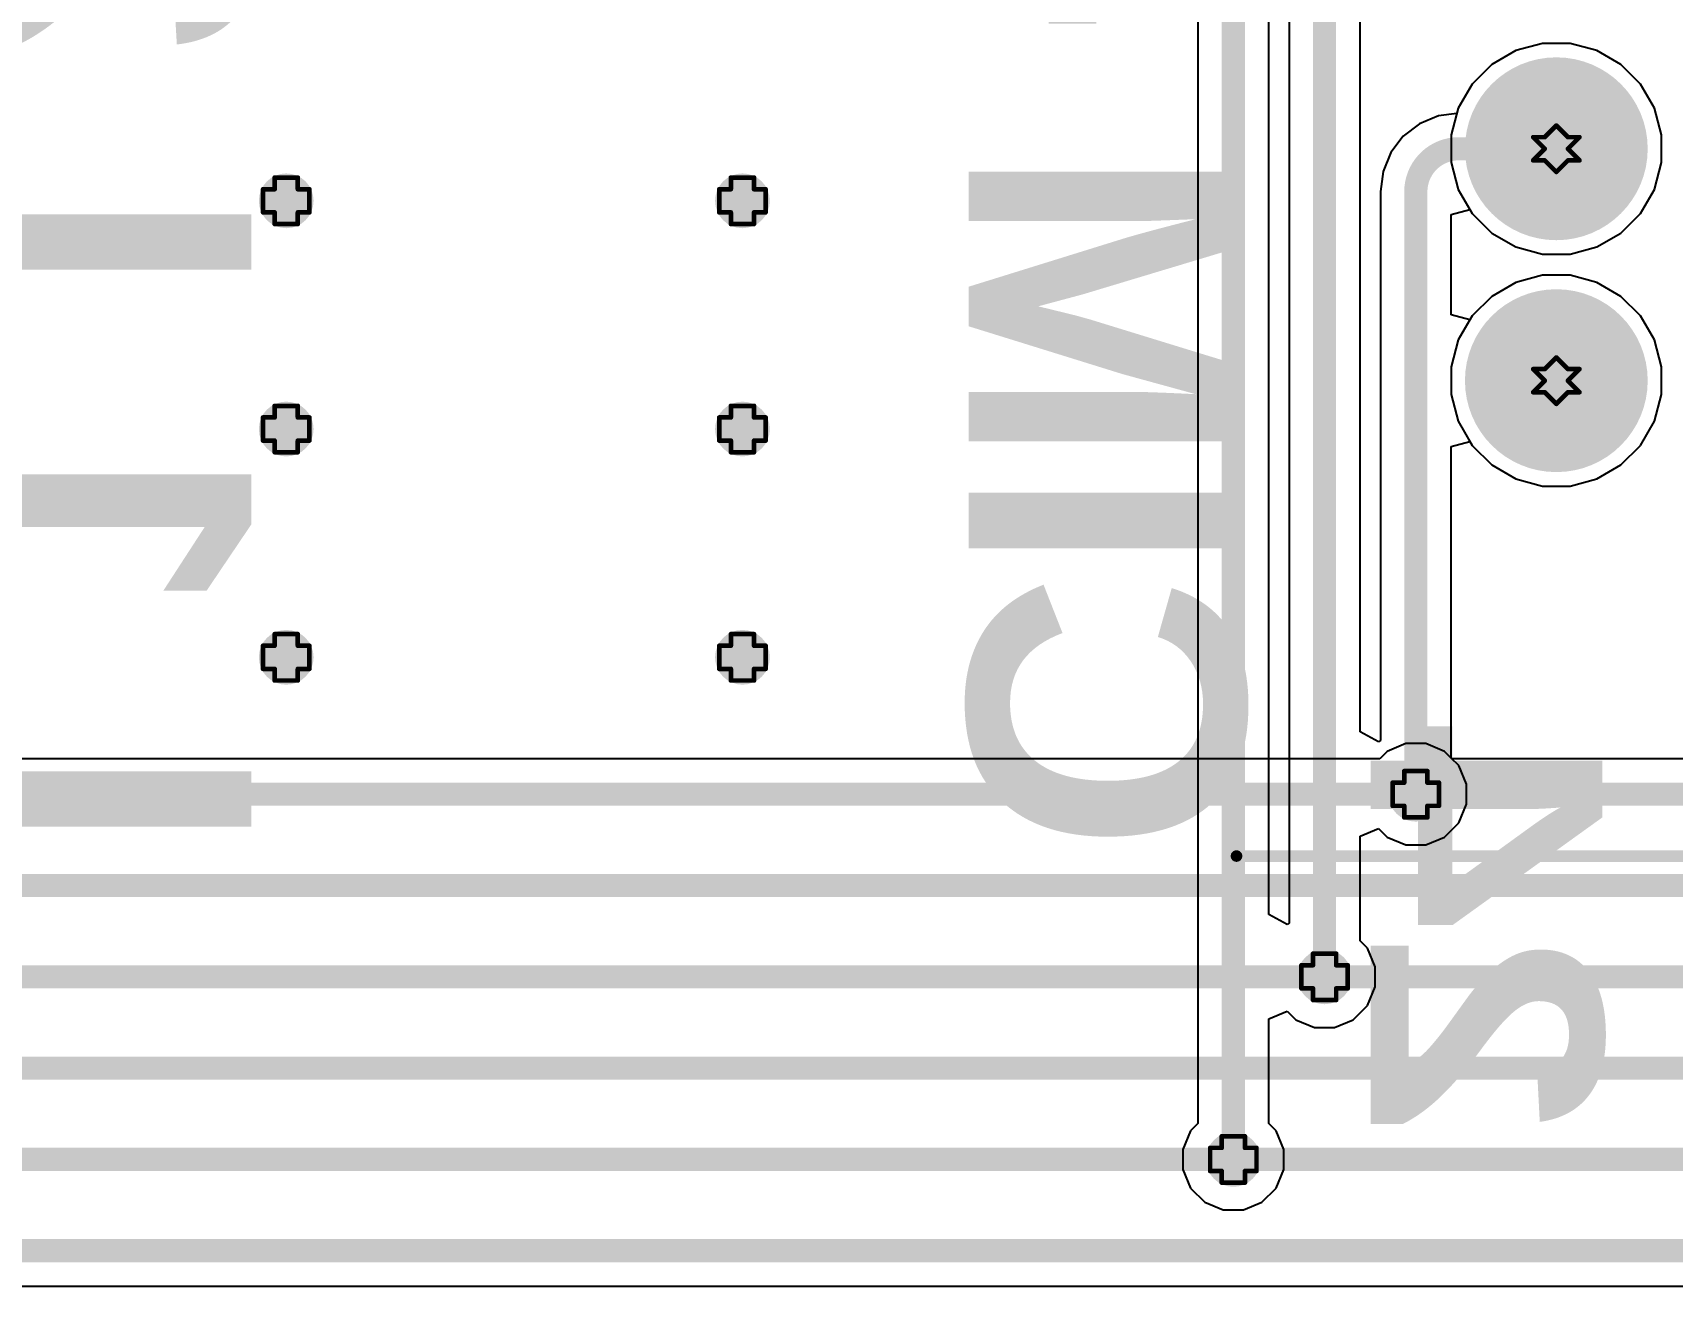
# Model space of a CAD drawing. Header units: inches. Extents: x -0.1 to 10.2, y 0 to 6.5.
# Drawn here: x 0.717 to 1.425, y 1.225 to 1.765 of the extents above; entities that cross this region are included whole.
import ezdxf

# ---------------------------------------------------------------- set-up
doc = ezdxf.new("R2010")
doc.units = ezdxf.units.IN
doc.header["$MEASUREMENT"] = 0
for name, color, linetype in [('Bottom Layer', 5, 'Continuous'), ('Bottom Overlay', 54, 'Continuous'), ('Bottom Solder', 6, 'Continuous'), ('Drill Drawing', 1, 'Continuous'), ('Multi-Layer', 9, 'Continuous'), ('Pad Holes', 156, 'Continuous'), ('Top Layer', 1, 'Continuous'), ('Top Solder', 216, 'Continuous'), ('Via Holes', 16, 'Continuous')]:
    doc.layers.add(name, color=color, linetype=linetype)
doc.styles.add('Arial Black_Bold', font='', dxfattribs={"height": 0.2})
doc.styles.add('Arial_Bold', font='', dxfattribs={"height": 0.2})
doc.styles.get('Arial Black_Bold').set_extended_font_data('Arial Black', bold=True)
doc.styles.get('Arial_Bold').set_extended_font_data('Arial', bold=True)

# ---------------------------------------------------------------- blocks, each defined once
blk = doc.blocks.new('X9555WV_2_12_6TV01_B_56')
at = {"layer": 'Bottom Layer'}
h = blk.add_hatch(color=5, dxfattribs=at)
edge = h.paths.add_edge_path()
edge.add_arc((0.45, -0.05), 0.03543, 0, 360)
h = blk.add_hatch(color=5, dxfattribs=at)
edge = h.paths.add_edge_path()
edge.add_arc((0.55, -0.05), 0.03543, 0, 360)
at = {"layer": 'Bottom Solder'}
h = blk.add_hatch(color=6, dxfattribs=at)
edge = h.paths.add_edge_path()
edge.add_arc((0.45, -0.05), 0.03943, 0, 360)
h = blk.add_hatch(color=6, dxfattribs=at)
edge = h.paths.add_edge_path()
edge.add_arc((0.55, -0.05), 0.03943, 0, 360)
at = {"layer": 'Multi-Layer'}
h = blk.add_hatch(color=9, dxfattribs=at)
edge = h.paths.add_edge_path()
edge.add_arc((0.45, -0.05), 0.03543, 0, 360)
h = blk.add_hatch(color=9, dxfattribs=at)
edge = h.paths.add_edge_path()
edge.add_arc((0.55, -0.05), 0.03543, 0, 360)
at = {"layer": 'Pad Holes'}
h = blk.add_hatch(color=7, dxfattribs=at)
edge = h.paths.add_edge_path()
edge.add_arc((0.45, -0.05), 0.02165, 0, 360)
h = blk.add_hatch(color=7, dxfattribs=at)
edge = h.paths.add_edge_path()
edge.add_arc((0.55, -0.05), 0.02165, 0, 360)
at = {"layer": 'Top Layer'}
h = blk.add_hatch(color=1, dxfattribs=at)
edge = h.paths.add_edge_path()
edge.add_arc((0.45, -0.05), 0.03543, 0, 360)
h = blk.add_hatch(color=1, dxfattribs=at)
edge = h.paths.add_edge_path()
edge.add_arc((0.55, -0.05), 0.03543, 0, 360)
at = {"layer": 'Top Solder'}
h = blk.add_hatch(color=216, dxfattribs=at)
edge = h.paths.add_edge_path()
edge.add_arc((0.45, -0.05), 0.03943, 0, 360)
h = blk.add_hatch(color=216, dxfattribs=at)
edge = h.paths.add_edge_path()
edge.add_arc((0.55, -0.05), 0.03943, 0, 360)
at = {"layer": 'Bottom Overlay', "const_width": 0.005}
for points in [[(0.755, -0.188), (0.755, 0.17323)], [(0.755, -0.188), (-0.755, -0.188)]]:
    blk.add_lwpolyline(points, dxfattribs=at)
at = {"layer": 'Bottom Overlay', "const_width": 0.0025}
blk.add_lwpolyline([(0.75375, -0.188, 1), (0.75625, -0.188, 1)], format="xyb", close=True, dxfattribs=at)
blk.add_lwpolyline([(0.75375, -0.188, 1), (0.75625, -0.188, 1)], format="xyb", close=True, dxfattribs=at)

msp = doc.modelspace()

# ---------------------------------------------------------------- hatches: boundary and pattern name
at = {"layer": 'Bottom Layer'}
h = msp.add_hatch(color=5, dxfattribs=at)
edge = h.paths.add_edge_path()
edge.add_arc((0.82677, 1.69291), 0.01181, 0, 360)
h = msp.add_hatch(color=5, dxfattribs=at)
edge = h.paths.add_edge_path()
edge.add_arc((1.02362, 1.69291), 0.01181, 0, 360)
h = msp.add_hatch(color=5, dxfattribs=at)
edge = h.paths.add_edge_path()
edge.add_arc((0.82677, 1.59449), 0.01181, 0, 360)
h = msp.add_hatch(color=5, dxfattribs=at)
edge = h.paths.add_edge_path()
edge.add_arc((1.02362, 1.59449), 0.01181, 0, 360)
h = msp.add_hatch(color=5, dxfattribs=at)
edge = h.paths.add_edge_path()
edge.add_arc((0.82677, 1.49606), 0.01181, 0, 360)
h = msp.add_hatch(color=5, dxfattribs=at)
edge = h.paths.add_edge_path()
edge.add_arc((1.02362, 1.49606), 0.01181, 0, 360)
h = msp.add_hatch(color=5, dxfattribs=at)
edge = h.paths.add_edge_path()
edge.add_arc((1.31417, 1.43701), 0.01181, 0, 360)
h = msp.add_hatch(color=5, dxfattribs=at)
edge = h.paths.add_edge_path()
edge.add_arc((1.2748, 1.35827), 0.01181, 0, 360)
h = msp.add_hatch(color=5, dxfattribs=at)
edge = h.paths.add_edge_path()
edge.add_arc((1.23543, 1.27953), 0.01181, 0, 360)
at = {"layer": 'Top Layer'}
h = msp.add_hatch(color=1, dxfattribs=at)
edge = h.paths.add_edge_path()
edge.add_arc((0.82677, 1.69291), 0.01181, 0, 360)
h = msp.add_hatch(color=1, dxfattribs=at)
edge = h.paths.add_edge_path()
edge.add_arc((1.02362, 1.69291), 0.01181, 0, 360)
h = msp.add_hatch(color=1, dxfattribs=at)
edge = h.paths.add_edge_path()
edge.add_arc((0.82677, 1.59449), 0.01181, 0, 360)
h = msp.add_hatch(color=1, dxfattribs=at)
edge = h.paths.add_edge_path()
edge.add_arc((1.02362, 1.59449), 0.01181, 0, 360)
h = msp.add_hatch(color=1, dxfattribs=at)
edge = h.paths.add_edge_path()
edge.add_arc((0.82677, 1.49606), 0.01181, 0, 360)
h = msp.add_hatch(color=1, dxfattribs=at)
edge = h.paths.add_edge_path()
edge.add_arc((1.02362, 1.49606), 0.01181, 0, 360)
h = msp.add_hatch(color=1, dxfattribs=at)
edge = h.paths.add_edge_path()
edge.add_arc((1.31417, 1.43701), 0.01181, 0, 360)
h = msp.add_hatch(color=1, dxfattribs=at)
edge = h.paths.add_edge_path()
edge.add_arc((1.2748, 1.35827), 0.01181, 0, 360)
h = msp.add_hatch(color=1, dxfattribs=at)
edge = h.paths.add_edge_path()
edge.add_arc((1.23543, 1.27953), 0.01181, 0, 360)
at = {"layer": 'Via Holes'}
h = msp.add_hatch(color=7, dxfattribs=at)
edge = h.paths.add_edge_path()
edge.add_arc((0.82677, 1.69291), 0.00591, 0, 360)
h = msp.add_hatch(color=7, dxfattribs=at)
edge = h.paths.add_edge_path()
edge.add_arc((1.02362, 1.69291), 0.00591, 0, 360)
h = msp.add_hatch(color=7, dxfattribs=at)
edge = h.paths.add_edge_path()
edge.add_arc((0.82677, 1.59449), 0.00591, 0, 360)
h = msp.add_hatch(color=7, dxfattribs=at)
edge = h.paths.add_edge_path()
edge.add_arc((1.02362, 1.59449), 0.00591, 0, 360)
h = msp.add_hatch(color=7, dxfattribs=at)
edge = h.paths.add_edge_path()
edge.add_arc((0.82677, 1.49606), 0.00591, 0, 360)
h = msp.add_hatch(color=7, dxfattribs=at)
edge = h.paths.add_edge_path()
edge.add_arc((1.02362, 1.49606), 0.00591, 0, 360)
h = msp.add_hatch(color=7, dxfattribs=at)
edge = h.paths.add_edge_path()
edge.add_arc((1.31417, 1.43701), 0.00591, 0, 360)
h = msp.add_hatch(color=7, dxfattribs=at)
edge = h.paths.add_edge_path()
edge.add_arc((1.2748, 1.35827), 0.00591, 0, 360)
h = msp.add_hatch(color=7, dxfattribs=at)
edge = h.paths.add_edge_path()
edge.add_arc((1.23543, 1.27953), 0.00591, 0, 360)

# ---------------------------------------------------------------- linework, layer by layer
at = {"layer": 'Bottom Layer'}
for p, q in [((1.22014, 1.88583), (1.22014, 1.29508)), ((1.25073, 1.38513), (1.25073, 1.88583)), ((1.25951, 1.78346), (1.25951, 1.38137)), ((1.2901, 1.46387), (1.2901, 1.78346)), ((1.35726, 1.75769), (1.3469, 1.75171)), ((1.36882, 1.76079), (1.35726, 1.75769)), ((1.38078, 1.76079), (1.36882, 1.76079)), ((1.39234, 1.75769), (1.38078, 1.76079)), ((1.4027, 1.75171), (1.39234, 1.75769)), ((1.3469, 1.75171), (1.33844, 1.74325)), ((1.41116, 1.74325), (1.4027, 1.75171)), ((1.33844, 1.74325), (1.33246, 1.73289)), ((1.41714, 1.73289), (1.41116, 1.74325)), ((1.31578, 1.72612), (1.30878, 1.72075)), ((1.32393, 1.72949), (1.31578, 1.72612)), ((1.33183, 1.73053), (1.32393, 1.72949)), ((1.33246, 1.73289), (1.33183, 1.73053)), ((1.42023, 1.72134), (1.41714, 1.73289)), ((1.30878, 1.72075), (1.30341, 1.71375)), ((1.42023, 1.70937), (1.42023, 1.72134)), ((1.30341, 1.71375), (1.30004, 1.7056)), ((1.30004, 1.7056), (1.29889, 1.69692)), ((1.41714, 1.69782), (1.42023, 1.70937)), ((1.41116, 1.68746), (1.41714, 1.69782)), ((1.29889, 1.69692), (1.29888, 1.69685)), ((1.29888, 1.69685), (1.29888, 1.69685)), ((1.29888, 1.69685), (1.29888, 1.69685)), ((1.29888, 1.69685), (1.29888, 1.46011)), ((1.32947, 1.68701), (1.33747, 1.68915)), ((1.32947, 1.6437), (1.32947, 1.68701)), ((1.33747, 1.68915), (1.33844, 1.68746)), ((1.33844, 1.68746), (1.3469, 1.679)), ((1.4027, 1.679), (1.41116, 1.68746)), ((1.3469, 1.679), (1.35726, 1.67302)), ((1.39234, 1.67302), (1.4027, 1.679)), ((1.35726, 1.67302), (1.36882, 1.66992)), ((1.36882, 1.66992), (1.38078, 1.66992)), ((1.38078, 1.66992), (1.39234, 1.67302)), ((1.35726, 1.65769), (1.3469, 1.65171)), ((1.36882, 1.66079), (1.35726, 1.65769)), ((1.38078, 1.66079), (1.36882, 1.66079)), ((1.39234, 1.65769), (1.38078, 1.66079)), ((1.4027, 1.65171), (1.39234, 1.65769)), ((1.3469, 1.65171), (1.33844, 1.64325)), ((1.41116, 1.64325), (1.4027, 1.65171)), ((1.33747, 1.64156), (1.32947, 1.6437)), ((1.33844, 1.64325), (1.33747, 1.64156)), ((1.41714, 1.63289), (1.41116, 1.64325)), ((1.42023, 1.62134), (1.41714, 1.63289)), ((1.42023, 1.60937), (1.42023, 1.62134)), ((1.41714, 1.59782), (1.42023, 1.60937)), ((1.41116, 1.58746), (1.41714, 1.59782)), ((1.32947, 1.58701), (1.33747, 1.58915)), ((1.32947, 1.45256), (1.32947, 1.58701)), ((1.33747, 1.58915), (1.33844, 1.58746)), ((1.33844, 1.58746), (1.3469, 1.579)), ((1.4027, 1.579), (1.41116, 1.58746)), ((1.3469, 1.579), (1.35726, 1.57302)), ((1.39234, 1.57302), (1.4027, 1.579)), ((1.35726, 1.57302), (1.36882, 1.56992)), ((1.38078, 1.56992), (1.39234, 1.57302)), ((1.36882, 1.56992), (1.38078, 1.56992)), ((1.2981, 1.45959), (1.2901, 1.46387)), ((1.29888, 1.46011), (1.2981, 1.45959)), ((1.33266, 1.44936), (1.32947, 1.45256)), ((1.33598, 1.44135), (1.33266, 1.44936)), ((1.33598, 1.43267), (1.33598, 1.44135)), ((1.33266, 1.42465), (1.33598, 1.43267)), ((1.2901, 1.41892), (1.2981, 1.42224)), ((1.2981, 1.42224), (1.30182, 1.41852)), ((1.32653, 1.41852), (1.33266, 1.42465)), ((1.2901, 1.37382), (1.2901, 1.41892)), ((1.30182, 1.41852), (1.30983, 1.4152)), ((1.30983, 1.4152), (1.31851, 1.4152)), ((1.31851, 1.4152), (1.32653, 1.41852)), ((1.25873, 1.38085), (1.25073, 1.38513)), ((1.25951, 1.38137), (1.25873, 1.38085)), ((1.29329, 1.37062), (1.2901, 1.37382)), ((1.29661, 1.36261), (1.29329, 1.37062)), ((1.29661, 1.35393), (1.29661, 1.36261)), ((1.29329, 1.34591), (1.29661, 1.35393)), ((1.28716, 1.33978), (1.29329, 1.34591)), ((1.25073, 1.34018), (1.25873, 1.3435)), ((1.25073, 1.29508), (1.25073, 1.34018)), ((1.25873, 1.3435), (1.26245, 1.33978)), ((1.26245, 1.33978), (1.27046, 1.33646)), ((1.27914, 1.33646), (1.28716, 1.33978)), ((1.27046, 1.33646), (1.27914, 1.33646)), ((1.22014, 1.29508), (1.21694, 1.29188)), ((1.25392, 1.29188), (1.25073, 1.29508)), ((1.21694, 1.29188), (1.21362, 1.28387)), ((1.25724, 1.28387), (1.25392, 1.29188)), ((1.21362, 1.28387), (1.21362, 1.27519)), ((1.25724, 1.27519), (1.25724, 1.28387)), ((1.21362, 1.27519), (1.21694, 1.26717)), ((1.25392, 1.26717), (1.25724, 1.27519)), ((1.21694, 1.26717), (1.22308, 1.26104)), ((1.24779, 1.26104), (1.25392, 1.26717)), ((1.22308, 1.26104), (1.23109, 1.25772)), ((1.23977, 1.25772), (1.24779, 1.26104)), ((1.23109, 1.25772), (1.23977, 1.25772))]:
    msp.add_line(p, q, dxfattribs=at)
at = {"layer": 'Bottom Layer', "const_width": 0.01}
for points in [[(1.23543, 1.27953), (1.23543, 1.88583)], [(1.2748, 1.35827), (1.2748, 1.78346)], [(1.33268, 1.71535), (1.3748, 1.71535)], [(1.31417, 1.43701), (1.31417, 1.69685)]]:
    msp.add_lwpolyline(points, dxfattribs=at)
msp.add_lwpolyline([(1.31417, 1.69685, -0.414214), (1.33268, 1.71535)], format="xyb", dxfattribs=at)
at = {"layer": 'Bottom Layer', "const_width": 0.005}
for points in [[(1.33018, 1.71535, 1), (1.33518, 1.71535, 1)], [(1.33018, 1.71535, 1), (1.33518, 1.71535, 1)], [(1.3723, 1.71535, 1), (1.3773, 1.71535, 1)], [(1.31167, 1.69685, 1), (1.31667, 1.69685, 1)], [(1.31167, 1.69685, 1), (1.31667, 1.69685, 1)], [(1.31167, 1.43701, 1), (1.31667, 1.43701, 1)], [(1.2723, 1.35827, 1), (1.2773, 1.35827, 1)], [(1.23293, 1.27953, 1), (1.23793, 1.27953, 1)]]:
    msp.add_lwpolyline(points, format="xyb", close=True, dxfattribs=at)
at = {"layer": 'Drill Drawing', "const_width": 0.002}
for points in [[(1.3698, 1.72035), (1.3748, 1.72535)], [(1.3748, 1.72535), (1.3798, 1.72035)], [(1.3648, 1.72035), (1.3698, 1.71535)], [(1.3648, 1.72035), (1.3698, 1.72035)], [(1.3798, 1.72035), (1.3848, 1.72035)], [(1.3798, 1.71535), (1.3848, 1.72035)], [(1.3648, 1.71035), (1.3698, 1.71535)], [(1.3798, 1.71535), (1.3848, 1.71035)], [(1.3648, 1.71035), (1.3698, 1.71035)], [(1.3698, 1.71035), (1.3748, 1.70535)], [(1.3748, 1.70535), (1.3798, 1.71035)], [(1.3798, 1.71035), (1.3848, 1.71035)], [(0.81677, 1.68791), (0.81677, 1.69791)], [(0.81677, 1.69791), (0.82177, 1.69791)], [(0.82177, 1.69791), (0.82177, 1.70291)], [(0.82177, 1.70291), (0.83177, 1.70291)], [(0.83177, 1.69791), (0.83177, 1.70291)], [(0.83177, 1.69791), (0.83677, 1.69791)], [(0.83677, 1.68791), (0.83677, 1.69791)], [(1.01362, 1.68791), (1.01362, 1.69791)], [(1.01362, 1.69791), (1.01862, 1.69791)], [(1.01862, 1.69791), (1.01862, 1.70291)], [(1.01862, 1.70291), (1.02862, 1.70291)], [(1.02862, 1.69791), (1.02862, 1.70291)], [(1.02862, 1.69791), (1.03362, 1.69791)], [(1.03362, 1.68791), (1.03362, 1.69791)], [(0.81677, 1.68791), (0.82177, 1.68791)], [(0.82177, 1.68291), (0.82177, 1.68791)], [(0.82177, 1.68291), (0.83177, 1.68291)], [(0.83177, 1.68791), (0.83677, 1.68791)], [(0.83177, 1.68291), (0.83177, 1.68791)], [(1.01362, 1.68791), (1.01862, 1.68791)], [(1.01862, 1.68291), (1.01862, 1.68791)], [(1.01862, 1.68291), (1.02862, 1.68291)], [(1.02862, 1.68791), (1.03362, 1.68791)], [(1.02862, 1.68291), (1.02862, 1.68791)], [(1.3648, 1.62035), (1.3698, 1.61535)], [(1.3648, 1.62035), (1.3698, 1.62035)], [(1.3698, 1.62035), (1.3748, 1.62535)], [(1.3748, 1.62535), (1.3798, 1.62035)], [(1.3798, 1.62035), (1.3848, 1.62035)], [(1.3798, 1.61535), (1.3848, 1.62035)], [(1.3648, 1.61035), (1.3698, 1.61535)], [(1.3798, 1.61535), (1.3848, 1.61035)], [(1.3648, 1.61035), (1.3698, 1.61035)], [(1.3698, 1.61035), (1.3748, 1.60535)], [(1.3748, 1.60535), (1.3798, 1.61035)], [(1.3798, 1.61035), (1.3848, 1.61035)], [(0.81677, 1.58949), (0.81677, 1.59949)], [(0.81677, 1.59949), (0.82177, 1.59949)], [(0.82177, 1.59949), (0.82177, 1.60449)], [(0.82177, 1.60449), (0.83177, 1.60449)], [(0.83177, 1.59949), (0.83177, 1.60449)], [(0.83177, 1.59949), (0.83677, 1.59949)], [(0.83677, 1.58949), (0.83677, 1.59949)], [(1.01362, 1.58949), (1.01362, 1.59949)], [(1.01362, 1.59949), (1.01862, 1.59949)], [(1.01862, 1.59949), (1.01862, 1.60449)], [(1.01862, 1.60449), (1.02862, 1.60449)], [(1.02862, 1.59949), (1.02862, 1.60449)], [(1.02862, 1.59949), (1.03362, 1.59949)], [(1.03362, 1.58949), (1.03362, 1.59949)], [(0.81677, 1.58949), (0.82177, 1.58949)], [(0.82177, 1.58449), (0.82177, 1.58949)], [(0.82177, 1.58449), (0.83177, 1.58449)], [(0.83177, 1.58949), (0.83677, 1.58949)], [(0.83177, 1.58449), (0.83177, 1.58949)], [(1.01362, 1.58949), (1.01862, 1.58949)], [(1.01862, 1.58449), (1.01862, 1.58949)], [(1.01862, 1.58449), (1.02862, 1.58449)], [(1.02862, 1.58949), (1.03362, 1.58949)], [(1.02862, 1.58449), (1.02862, 1.58949)], [(0.82177, 1.50106), (0.82177, 1.50606)], [(0.82177, 1.50606), (0.83177, 1.50606)], [(0.83177, 1.50106), (0.83177, 1.50606)], [(1.01862, 1.50106), (1.01862, 1.50606)], [(1.01862, 1.50606), (1.02862, 1.50606)], [(1.02862, 1.50106), (1.02862, 1.50606)], [(0.81677, 1.49106), (0.81677, 1.50106)], [(0.81677, 1.50106), (0.82177, 1.50106)], [(0.83177, 1.50106), (0.83677, 1.50106)], [(0.83677, 1.49106), (0.83677, 1.50106)], [(1.01362, 1.49106), (1.01362, 1.50106)], [(1.01362, 1.50106), (1.01862, 1.50106)], [(1.02862, 1.50106), (1.03362, 1.50106)], [(1.03362, 1.49106), (1.03362, 1.50106)], [(0.81677, 1.49106), (0.82177, 1.49106)], [(0.82177, 1.48606), (0.82177, 1.49106)], [(0.82177, 1.48606), (0.83177, 1.48606)], [(0.83177, 1.49106), (0.83677, 1.49106)], [(0.83177, 1.48606), (0.83177, 1.49106)], [(1.01362, 1.49106), (1.01862, 1.49106)], [(1.01862, 1.48606), (1.01862, 1.49106)], [(1.01862, 1.48606), (1.02862, 1.48606)], [(1.02862, 1.49106), (1.03362, 1.49106)], [(1.02862, 1.48606), (1.02862, 1.49106)], [(1.30917, 1.44201), (1.30917, 1.44701)], [(1.30917, 1.44701), (1.31917, 1.44701)], [(1.31917, 1.44201), (1.31917, 1.44701)], [(1.30417, 1.43201), (1.30417, 1.44201)], [(1.30417, 1.44201), (1.30917, 1.44201)], [(1.31917, 1.44201), (1.32417, 1.44201)], [(1.32417, 1.43201), (1.32417, 1.44201)], [(1.30417, 1.43201), (1.30917, 1.43201)], [(1.30917, 1.42701), (1.30917, 1.43201)], [(1.31917, 1.43201), (1.32417, 1.43201)], [(1.31917, 1.42701), (1.31917, 1.43201)], [(1.30917, 1.42701), (1.31917, 1.42701)], [(1.2698, 1.36327), (1.2698, 1.36827)], [(1.2698, 1.36827), (1.2798, 1.36827)], [(1.2798, 1.36327), (1.2798, 1.36827)], [(1.2648, 1.35327), (1.2648, 1.36327)], [(1.2648, 1.36327), (1.2698, 1.36327)], [(1.2798, 1.36327), (1.2848, 1.36327)], [(1.2848, 1.35327), (1.2848, 1.36327)], [(1.2648, 1.35327), (1.2698, 1.35327)], [(1.2698, 1.34827), (1.2698, 1.35327)], [(1.2798, 1.35327), (1.2848, 1.35327)], [(1.2798, 1.34827), (1.2798, 1.35327)], [(1.2698, 1.34827), (1.2798, 1.34827)], [(1.23043, 1.28453), (1.23043, 1.28953)], [(1.23043, 1.28953), (1.24043, 1.28953)], [(1.24043, 1.28453), (1.24043, 1.28953)], [(1.22543, 1.27453), (1.22543, 1.28453)], [(1.22543, 1.28453), (1.23043, 1.28453)], [(1.24043, 1.28453), (1.24543, 1.28453)], [(1.24543, 1.27453), (1.24543, 1.28453)], [(1.22543, 1.27453), (1.23043, 1.27453)], [(1.23043, 1.26953), (1.23043, 1.27453)], [(1.24043, 1.27453), (1.24543, 1.27453)], [(1.24043, 1.26953), (1.24043, 1.27453)], [(1.23043, 1.26953), (1.24043, 1.26953)]]:
    msp.add_lwpolyline(points, dxfattribs=at)
at = {"layer": 'Drill Drawing', "const_width": 0.001}
for points in [[(1.3743, 1.72535, 1), (1.3753, 1.72535, 1)], [(1.3743, 1.72535, 1), (1.3753, 1.72535, 1)], [(1.3643, 1.72035, 1), (1.3653, 1.72035, 1)], [(1.3643, 1.72035, 1), (1.3653, 1.72035, 1)], [(1.3693, 1.72035, 1), (1.3703, 1.72035, 1)], [(1.3693, 1.72035, 1), (1.3703, 1.72035, 1)], [(1.3793, 1.72035, 1), (1.3803, 1.72035, 1)], [(1.3793, 1.72035, 1), (1.3803, 1.72035, 1)], [(1.3843, 1.72035, 1), (1.3853, 1.72035, 1)], [(1.3843, 1.72035, 1), (1.3853, 1.72035, 1)], [(1.3693, 1.71535, 1), (1.3703, 1.71535, 1)], [(1.3693, 1.71535, 1), (1.3703, 1.71535, 1)], [(1.3793, 1.71535, 1), (1.3803, 1.71535, 1)], [(1.3793, 1.71535, 1), (1.3803, 1.71535, 1)], [(1.3643, 1.71035, 1), (1.3653, 1.71035, 1)], [(1.3643, 1.71035, 1), (1.3653, 1.71035, 1)], [(1.3693, 1.71035, 1), (1.3703, 1.71035, 1)], [(1.3693, 1.71035, 1), (1.3703, 1.71035, 1)], [(1.3743, 1.70535, 1), (1.3753, 1.70535, 1)], [(1.3743, 1.70535, 1), (1.3753, 1.70535, 1)], [(1.3793, 1.71035, 1), (1.3803, 1.71035, 1)], [(1.3793, 1.71035, 1), (1.3803, 1.71035, 1)], [(1.3843, 1.71035, 1), (1.3853, 1.71035, 1)], [(1.3843, 1.71035, 1), (1.3853, 1.71035, 1)], [(0.81627, 1.69791, 1), (0.81727, 1.69791, 1)], [(0.81627, 1.69791, 1), (0.81727, 1.69791, 1)], [(0.82127, 1.70291, 1), (0.82227, 1.70291, 1)], [(0.82127, 1.70291, 1), (0.82227, 1.70291, 1)], [(0.82127, 1.69791, 1), (0.82227, 1.69791, 1)], [(0.82127, 1.69791, 1), (0.82227, 1.69791, 1)], [(0.83127, 1.70291, 1), (0.83227, 1.70291, 1)], [(0.83127, 1.70291, 1), (0.83227, 1.70291, 1)], [(0.83127, 1.69791, 1), (0.83227, 1.69791, 1)], [(0.83127, 1.69791, 1), (0.83227, 1.69791, 1)], [(0.83627, 1.69791, 1), (0.83727, 1.69791, 1)], [(0.83627, 1.69791, 1), (0.83727, 1.69791, 1)], [(1.01312, 1.69791, 1), (1.01412, 1.69791, 1)], [(1.01312, 1.69791, 1), (1.01412, 1.69791, 1)], [(1.01812, 1.70291, 1), (1.01912, 1.70291, 1)], [(1.01812, 1.70291, 1), (1.01912, 1.70291, 1)], [(1.01812, 1.69791, 1), (1.01912, 1.69791, 1)], [(1.01812, 1.69791, 1), (1.01912, 1.69791, 1)], [(1.02812, 1.70291, 1), (1.02912, 1.70291, 1)], [(1.02812, 1.70291, 1), (1.02912, 1.70291, 1)], [(1.02812, 1.69791, 1), (1.02912, 1.69791, 1)], [(1.02812, 1.69791, 1), (1.02912, 1.69791, 1)], [(1.03312, 1.69791, 1), (1.03412, 1.69791, 1)], [(1.03312, 1.69791, 1), (1.03412, 1.69791, 1)], [(0.81627, 1.68791, 1), (0.81727, 1.68791, 1)], [(0.81627, 1.68791, 1), (0.81727, 1.68791, 1)], [(0.82127, 1.68791, 1), (0.82227, 1.68791, 1)], [(0.82127, 1.68791, 1), (0.82227, 1.68791, 1)], [(0.82127, 1.68291, 1), (0.82227, 1.68291, 1)], [(0.82127, 1.68291, 1), (0.82227, 1.68291, 1)], [(0.83127, 1.68791, 1), (0.83227, 1.68791, 1)], [(0.83127, 1.68791, 1), (0.83227, 1.68791, 1)], [(0.83127, 1.68291, 1), (0.83227, 1.68291, 1)], [(0.83127, 1.68291, 1), (0.83227, 1.68291, 1)], [(0.83627, 1.68791, 1), (0.83727, 1.68791, 1)], [(0.83627, 1.68791, 1), (0.83727, 1.68791, 1)], [(1.01312, 1.68791, 1), (1.01412, 1.68791, 1)], [(1.01312, 1.68791, 1), (1.01412, 1.68791, 1)], [(1.01812, 1.68791, 1), (1.01912, 1.68791, 1)], [(1.01812, 1.68791, 1), (1.01912, 1.68791, 1)], [(1.01812, 1.68291, 1), (1.01912, 1.68291, 1)], [(1.01812, 1.68291, 1), (1.01912, 1.68291, 1)], [(1.02812, 1.68791, 1), (1.02912, 1.68791, 1)], [(1.02812, 1.68791, 1), (1.02912, 1.68791, 1)], [(1.02812, 1.68291, 1), (1.02912, 1.68291, 1)], [(1.02812, 1.68291, 1), (1.02912, 1.68291, 1)], [(1.03312, 1.68791, 1), (1.03412, 1.68791, 1)], [(1.03312, 1.68791, 1), (1.03412, 1.68791, 1)], [(1.3643, 1.62035, 1), (1.3653, 1.62035, 1)], [(1.3643, 1.62035, 1), (1.3653, 1.62035, 1)], [(1.3693, 1.62035, 1), (1.3703, 1.62035, 1)], [(1.3693, 1.62035, 1), (1.3703, 1.62035, 1)], [(1.3743, 1.62535, 1), (1.3753, 1.62535, 1)], [(1.3743, 1.62535, 1), (1.3753, 1.62535, 1)], [(1.3793, 1.62035, 1), (1.3803, 1.62035, 1)], [(1.3793, 1.62035, 1), (1.3803, 1.62035, 1)], [(1.3843, 1.62035, 1), (1.3853, 1.62035, 1)], [(1.3843, 1.62035, 1), (1.3853, 1.62035, 1)], [(1.3693, 1.61535, 1), (1.3703, 1.61535, 1)], [(1.3693, 1.61535, 1), (1.3703, 1.61535, 1)], [(1.3793, 1.61535, 1), (1.3803, 1.61535, 1)], [(1.3793, 1.61535, 1), (1.3803, 1.61535, 1)], [(1.3643, 1.61035, 1), (1.3653, 1.61035, 1)], [(1.3643, 1.61035, 1), (1.3653, 1.61035, 1)], [(1.3693, 1.61035, 1), (1.3703, 1.61035, 1)], [(1.3693, 1.61035, 1), (1.3703, 1.61035, 1)], [(1.3743, 1.60535, 1), (1.3753, 1.60535, 1)], [(1.3743, 1.60535, 1), (1.3753, 1.60535, 1)], [(1.3793, 1.61035, 1), (1.3803, 1.61035, 1)], [(1.3793, 1.61035, 1), (1.3803, 1.61035, 1)], [(1.3843, 1.61035, 1), (1.3853, 1.61035, 1)], [(1.3843, 1.61035, 1), (1.3853, 1.61035, 1)], [(0.81627, 1.59949, 1), (0.81727, 1.59949, 1)], [(0.81627, 1.59949, 1), (0.81727, 1.59949, 1)], [(0.82127, 1.60449, 1), (0.82227, 1.60449, 1)], [(0.82127, 1.60449, 1), (0.82227, 1.60449, 1)], [(0.82127, 1.59949, 1), (0.82227, 1.59949, 1)], [(0.82127, 1.59949, 1), (0.82227, 1.59949, 1)], [(0.83127, 1.60449, 1), (0.83227, 1.60449, 1)], [(0.83127, 1.60449, 1), (0.83227, 1.60449, 1)], [(0.83127, 1.59949, 1), (0.83227, 1.59949, 1)], [(0.83127, 1.59949, 1), (0.83227, 1.59949, 1)], [(0.83627, 1.59949, 1), (0.83727, 1.59949, 1)], [(0.83627, 1.59949, 1), (0.83727, 1.59949, 1)], [(1.01312, 1.59949, 1), (1.01412, 1.59949, 1)], [(1.01312, 1.59949, 1), (1.01412, 1.59949, 1)], [(1.01812, 1.60449, 1), (1.01912, 1.60449, 1)], [(1.01812, 1.60449, 1), (1.01912, 1.60449, 1)], [(1.01812, 1.59949, 1), (1.01912, 1.59949, 1)], [(1.01812, 1.59949, 1), (1.01912, 1.59949, 1)], [(1.02812, 1.60449, 1), (1.02912, 1.60449, 1)], [(1.02812, 1.60449, 1), (1.02912, 1.60449, 1)], [(1.02812, 1.59949, 1), (1.02912, 1.59949, 1)], [(1.02812, 1.59949, 1), (1.02912, 1.59949, 1)], [(1.03312, 1.59949, 1), (1.03412, 1.59949, 1)], [(1.03312, 1.59949, 1), (1.03412, 1.59949, 1)], [(0.81627, 1.58949, 1), (0.81727, 1.58949, 1)], [(0.81627, 1.58949, 1), (0.81727, 1.58949, 1)], [(0.82127, 1.58949, 1), (0.82227, 1.58949, 1)], [(0.82127, 1.58949, 1), (0.82227, 1.58949, 1)], [(0.82127, 1.58449, 1), (0.82227, 1.58449, 1)], [(0.82127, 1.58449, 1), (0.82227, 1.58449, 1)], [(0.83127, 1.58949, 1), (0.83227, 1.58949, 1)], [(0.83127, 1.58949, 1), (0.83227, 1.58949, 1)], [(0.83127, 1.58449, 1), (0.83227, 1.58449, 1)], [(0.83127, 1.58449, 1), (0.83227, 1.58449, 1)], [(0.83627, 1.58949, 1), (0.83727, 1.58949, 1)], [(0.83627, 1.58949, 1), (0.83727, 1.58949, 1)], [(1.01312, 1.58949, 1), (1.01412, 1.58949, 1)], [(1.01312, 1.58949, 1), (1.01412, 1.58949, 1)], [(1.01812, 1.58949, 1), (1.01912, 1.58949, 1)], [(1.01812, 1.58949, 1), (1.01912, 1.58949, 1)], [(1.01812, 1.58449, 1), (1.01912, 1.58449, 1)], [(1.01812, 1.58449, 1), (1.01912, 1.58449, 1)], [(1.02812, 1.58949, 1), (1.02912, 1.58949, 1)], [(1.02812, 1.58949, 1), (1.02912, 1.58949, 1)], [(1.02812, 1.58449, 1), (1.02912, 1.58449, 1)], [(1.02812, 1.58449, 1), (1.02912, 1.58449, 1)], [(1.03312, 1.58949, 1), (1.03412, 1.58949, 1)], [(1.03312, 1.58949, 1), (1.03412, 1.58949, 1)], [(0.82127, 1.50606, 1), (0.82227, 1.50606, 1)], [(0.82127, 1.50606, 1), (0.82227, 1.50606, 1)], [(0.83127, 1.50606, 1), (0.83227, 1.50606, 1)], [(0.83127, 1.50606, 1), (0.83227, 1.50606, 1)], [(1.01812, 1.50606, 1), (1.01912, 1.50606, 1)], [(1.01812, 1.50606, 1), (1.01912, 1.50606, 1)], [(1.02812, 1.50606, 1), (1.02912, 1.50606, 1)], [(1.02812, 1.50606, 1), (1.02912, 1.50606, 1)], [(0.81627, 1.50106, 1), (0.81727, 1.50106, 1)], [(0.81627, 1.50106, 1), (0.81727, 1.50106, 1)], [(0.82127, 1.50106, 1), (0.82227, 1.50106, 1)], [(0.82127, 1.50106, 1), (0.82227, 1.50106, 1)], [(0.83127, 1.50106, 1), (0.83227, 1.50106, 1)], [(0.83127, 1.50106, 1), (0.83227, 1.50106, 1)], [(0.83627, 1.50106, 1), (0.83727, 1.50106, 1)], [(0.83627, 1.50106, 1), (0.83727, 1.50106, 1)], [(1.01312, 1.50106, 1), (1.01412, 1.50106, 1)], [(1.01312, 1.50106, 1), (1.01412, 1.50106, 1)], [(1.01812, 1.50106, 1), (1.01912, 1.50106, 1)], [(1.01812, 1.50106, 1), (1.01912, 1.50106, 1)], [(1.02812, 1.50106, 1), (1.02912, 1.50106, 1)], [(1.02812, 1.50106, 1), (1.02912, 1.50106, 1)], [(1.03312, 1.50106, 1), (1.03412, 1.50106, 1)], [(1.03312, 1.50106, 1), (1.03412, 1.50106, 1)], [(0.81627, 1.49106, 1), (0.81727, 1.49106, 1)], [(0.81627, 1.49106, 1), (0.81727, 1.49106, 1)], [(0.82127, 1.49106, 1), (0.82227, 1.49106, 1)], [(0.82127, 1.49106, 1), (0.82227, 1.49106, 1)], [(0.82127, 1.48606, 1), (0.82227, 1.48606, 1)], [(0.82127, 1.48606, 1), (0.82227, 1.48606, 1)], [(0.83127, 1.49106, 1), (0.83227, 1.49106, 1)], [(0.83127, 1.49106, 1), (0.83227, 1.49106, 1)], [(0.83127, 1.48606, 1), (0.83227, 1.48606, 1)], [(0.83127, 1.48606, 1), (0.83227, 1.48606, 1)], [(0.83627, 1.49106, 1), (0.83727, 1.49106, 1)], [(0.83627, 1.49106, 1), (0.83727, 1.49106, 1)], [(1.01312, 1.49106, 1), (1.01412, 1.49106, 1)], [(1.01312, 1.49106, 1), (1.01412, 1.49106, 1)], [(1.01812, 1.49106, 1), (1.01912, 1.49106, 1)], [(1.01812, 1.49106, 1), (1.01912, 1.49106, 1)], [(1.01812, 1.48606, 1), (1.01912, 1.48606, 1)], [(1.01812, 1.48606, 1), (1.01912, 1.48606, 1)], [(1.02812, 1.49106, 1), (1.02912, 1.49106, 1)], [(1.02812, 1.49106, 1), (1.02912, 1.49106, 1)], [(1.02812, 1.48606, 1), (1.02912, 1.48606, 1)], [(1.02812, 1.48606, 1), (1.02912, 1.48606, 1)], [(1.03312, 1.49106, 1), (1.03412, 1.49106, 1)], [(1.03312, 1.49106, 1), (1.03412, 1.49106, 1)], [(1.30867, 1.44701, 1), (1.30967, 1.44701, 1)], [(1.30867, 1.44701, 1), (1.30967, 1.44701, 1)], [(1.31867, 1.44701, 1), (1.31967, 1.44701, 1)], [(1.31867, 1.44701, 1), (1.31967, 1.44701, 1)], [(1.30367, 1.44201, 1), (1.30467, 1.44201, 1)], [(1.30367, 1.44201, 1), (1.30467, 1.44201, 1)], [(1.30867, 1.44201, 1), (1.30967, 1.44201, 1)], [(1.30867, 1.44201, 1), (1.30967, 1.44201, 1)], [(1.31867, 1.44201, 1), (1.31967, 1.44201, 1)], [(1.31867, 1.44201, 1), (1.31967, 1.44201, 1)], [(1.32367, 1.44201, 1), (1.32467, 1.44201, 1)], [(1.32367, 1.44201, 1), (1.32467, 1.44201, 1)], [(1.30367, 1.43201, 1), (1.30467, 1.43201, 1)], [(1.30367, 1.43201, 1), (1.30467, 1.43201, 1)], [(1.30867, 1.43201, 1), (1.30967, 1.43201, 1)], [(1.30867, 1.43201, 1), (1.30967, 1.43201, 1)], [(1.31867, 1.43201, 1), (1.31967, 1.43201, 1)], [(1.31867, 1.43201, 1), (1.31967, 1.43201, 1)], [(1.32367, 1.43201, 1), (1.32467, 1.43201, 1)], [(1.32367, 1.43201, 1), (1.32467, 1.43201, 1)], [(1.30867, 1.42701, 1), (1.30967, 1.42701, 1)], [(1.30867, 1.42701, 1), (1.30967, 1.42701, 1)], [(1.31867, 1.42701, 1), (1.31967, 1.42701, 1)], [(1.31867, 1.42701, 1), (1.31967, 1.42701, 1)], [(1.2693, 1.36827, 1), (1.2703, 1.36827, 1)], [(1.2693, 1.36827, 1), (1.2703, 1.36827, 1)], [(1.2793, 1.36827, 1), (1.2803, 1.36827, 1)], [(1.2793, 1.36827, 1), (1.2803, 1.36827, 1)], [(1.2643, 1.36327, 1), (1.2653, 1.36327, 1)], [(1.2643, 1.36327, 1), (1.2653, 1.36327, 1)], [(1.2693, 1.36327, 1), (1.2703, 1.36327, 1)], [(1.2693, 1.36327, 1), (1.2703, 1.36327, 1)], [(1.2793, 1.36327, 1), (1.2803, 1.36327, 1)], [(1.2793, 1.36327, 1), (1.2803, 1.36327, 1)], [(1.2843, 1.36327, 1), (1.2853, 1.36327, 1)], [(1.2843, 1.36327, 1), (1.2853, 1.36327, 1)], [(1.2643, 1.35327, 1), (1.2653, 1.35327, 1)], [(1.2643, 1.35327, 1), (1.2653, 1.35327, 1)], [(1.2693, 1.35327, 1), (1.2703, 1.35327, 1)], [(1.2693, 1.35327, 1), (1.2703, 1.35327, 1)], [(1.2793, 1.35327, 1), (1.2803, 1.35327, 1)], [(1.2793, 1.35327, 1), (1.2803, 1.35327, 1)], [(1.2843, 1.35327, 1), (1.2853, 1.35327, 1)], [(1.2843, 1.35327, 1), (1.2853, 1.35327, 1)], [(1.2693, 1.34827, 1), (1.2703, 1.34827, 1)], [(1.2693, 1.34827, 1), (1.2703, 1.34827, 1)], [(1.2793, 1.34827, 1), (1.2803, 1.34827, 1)], [(1.2793, 1.34827, 1), (1.2803, 1.34827, 1)], [(1.22993, 1.28953, 1), (1.23093, 1.28953, 1)], [(1.22993, 1.28953, 1), (1.23093, 1.28953, 1)], [(1.23993, 1.28953, 1), (1.24093, 1.28953, 1)], [(1.23993, 1.28953, 1), (1.24093, 1.28953, 1)], [(1.22493, 1.28453, 1), (1.22593, 1.28453, 1)], [(1.22493, 1.28453, 1), (1.22593, 1.28453, 1)], [(1.22993, 1.28453, 1), (1.23093, 1.28453, 1)], [(1.22993, 1.28453, 1), (1.23093, 1.28453, 1)], [(1.23993, 1.28453, 1), (1.24093, 1.28453, 1)], [(1.23993, 1.28453, 1), (1.24093, 1.28453, 1)], [(1.24493, 1.28453, 1), (1.24593, 1.28453, 1)], [(1.24493, 1.28453, 1), (1.24593, 1.28453, 1)], [(1.22493, 1.27453, 1), (1.22593, 1.27453, 1)], [(1.22493, 1.27453, 1), (1.22593, 1.27453, 1)], [(1.22993, 1.27453, 1), (1.23093, 1.27453, 1)], [(1.22993, 1.27453, 1), (1.23093, 1.27453, 1)], [(1.23993, 1.27453, 1), (1.24093, 1.27453, 1)], [(1.23993, 1.27453, 1), (1.24093, 1.27453, 1)], [(1.24493, 1.27453, 1), (1.24593, 1.27453, 1)], [(1.24493, 1.27453, 1), (1.24593, 1.27453, 1)], [(1.22993, 1.26953, 1), (1.23093, 1.26953, 1)], [(1.22993, 1.26953, 1), (1.23093, 1.26953, 1)], [(1.23993, 1.26953, 1), (1.24093, 1.26953, 1)], [(1.23993, 1.26953, 1), (1.24093, 1.26953, 1)]]:
    msp.add_lwpolyline(points, format="xyb", close=True, dxfattribs=at)
at = {"layer": 'Top Layer'}
for p, q in [((1.35726, 1.75769), (1.3469, 1.75171)), ((1.36882, 1.76079), (1.35726, 1.75769)), ((1.38078, 1.76079), (1.36882, 1.76079)), ((1.39234, 1.75769), (1.38078, 1.76079)), ((1.4027, 1.75171), (1.39234, 1.75769)), ((1.3469, 1.75171), (1.33844, 1.74325)), ((1.41116, 1.74325), (1.4027, 1.75171)), ((1.33844, 1.74325), (1.33246, 1.73289)), ((1.41714, 1.73289), (1.41116, 1.74325)), ((1.33246, 1.73289), (1.32937, 1.72134)), ((1.42023, 1.72134), (1.41714, 1.73289)), ((1.32937, 1.72134), (1.32937, 1.70937)), ((1.42023, 1.70937), (1.42023, 1.72134)), ((1.32937, 1.70937), (1.33246, 1.69782)), ((1.41714, 1.69782), (1.42023, 1.70937)), ((1.33246, 1.69782), (1.33844, 1.68746)), ((1.41116, 1.68746), (1.41714, 1.69782)), ((1.33844, 1.68746), (1.3469, 1.679)), ((1.4027, 1.679), (1.41116, 1.68746)), ((1.3469, 1.679), (1.35726, 1.67302)), ((1.39234, 1.67302), (1.4027, 1.679)), ((1.35726, 1.67302), (1.36882, 1.66992)), ((1.36882, 1.66992), (1.38078, 1.66992)), ((1.38078, 1.66992), (1.39234, 1.67302)), ((1.35726, 1.65769), (1.3469, 1.65171)), ((1.36882, 1.66079), (1.35726, 1.65769)), ((1.38078, 1.66079), (1.36882, 1.66079)), ((1.39234, 1.65769), (1.38078, 1.66079)), ((1.4027, 1.65171), (1.39234, 1.65769)), ((1.3469, 1.65171), (1.33844, 1.64325)), ((1.41116, 1.64325), (1.4027, 1.65171)), ((1.33844, 1.64325), (1.33246, 1.63289)), ((1.41714, 1.63289), (1.41116, 1.64325)), ((1.33246, 1.63289), (1.32937, 1.62134)), ((1.42023, 1.62134), (1.41714, 1.63289)), ((1.32937, 1.62134), (1.32937, 1.60937)), ((1.42023, 1.60937), (1.42023, 1.62134)), ((1.32937, 1.60937), (1.33246, 1.59782)), ((1.41714, 1.59782), (1.42023, 1.60937)), ((1.33246, 1.59782), (1.33844, 1.58746)), ((1.41116, 1.58746), (1.41714, 1.59782)), ((1.33844, 1.58746), (1.3469, 1.579)), ((1.4027, 1.579), (1.41116, 1.58746)), ((1.3469, 1.579), (1.35726, 1.57302)), ((1.39234, 1.57302), (1.4027, 1.579)), ((1.35726, 1.57302), (1.36882, 1.56992)), ((1.38078, 1.56992), (1.39234, 1.57302)), ((1.36882, 1.56992), (1.38078, 1.56992)), ((1.30983, 1.45882), (1.30182, 1.4555)), ((1.31851, 1.45882), (1.30983, 1.45882)), ((1.32653, 1.4555), (1.31851, 1.45882)), ((1.29862, 1.4523), (0.68484, 1.4523)), ((1.30182, 1.4555), (1.29862, 1.4523)), ((1.32972, 1.4523), (1.32653, 1.4555)), ((2.2435, 1.4523), (1.32972, 1.4523)), ((0.36988, 1.22486), (1.59862, 1.22486))]:
    msp.add_line(p, q, dxfattribs=at)
at = {"layer": 'Top Layer', "const_width": 0.01}
for points in [[(0.66929, 1.43701), (1.31417, 1.43701)], [(1.31417, 1.43701), (2.25905, 1.43701)], [(0.62992, 1.39764), (1.53543, 1.39764)], [(0.23622, 1.35827), (1.27953, 1.35827)], [(1.27953, 1.35827), (2.22441, 1.35827)], [(0.27559, 1.3189), (1.5748, 1.3189)], [(0.59055, 1.27953), (1.23543, 1.27953)], [(1.23543, 1.27953), (2.18031, 1.27953)], [(0.35433, 1.24016), (1.61417, 1.24016)]]:
    msp.add_lwpolyline(points, dxfattribs=at)
at = {"layer": 'Top Layer', "const_width": 0.005}
for points in [[(1.31167, 1.43701, 1), (1.31667, 1.43701, 1)], [(1.31167, 1.43701, 1), (1.31667, 1.43701, 1)], [(1.27703, 1.35827, 1), (1.28203, 1.35827, 1)], [(1.27703, 1.35827, 1), (1.28203, 1.35827, 1)], [(1.23293, 1.27953, 1), (1.23793, 1.27953, 1)], [(1.23293, 1.27953, 1), (1.23793, 1.27953, 1)]]:
    msp.add_lwpolyline(points, format="xyb", close=True, dxfattribs=at)

# ---------------------------------------------------------------- block references
at = {"rotation": 270}
msp.add_blockref('X9555WV_2_12_6TV01_B_56', (1.4248, 2.16535), dxfattribs=at)

# ---------------------------------------------------------------- texts
at = {"layer": 'Bottom Overlay', "text_generation_flag": 2}
for s, height, style, p in [('CIM - BOARD NO.1', 0.119, 'Arial_Bold', (1.12119, 1.41188)), ('L1 L2 L3 N', 0.119, 'Arial_Bold', (0.69275, 1.41188)), ('24', 0.1, 'Arial Black_Bold', (1.29469, 1.28924))]:
    msp.add_text(s, height=height, rotation=270, dxfattribs=dict(at, style=style)).set_placement(p)

doc.saveas('drawing.dxf')
